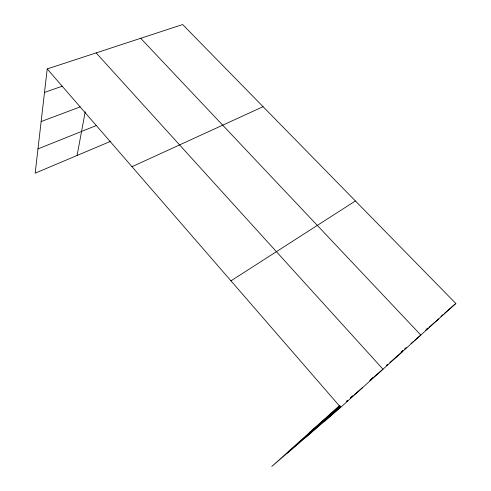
<?xml version="1.0" encoding="UTF-8"?>
<svg xmlns="http://www.w3.org/2000/svg" width="491" height="491" viewBox="0 0 491 491"><rect width="100%" height="100%" fill="white"/><g stroke="black" fill="none" stroke-linecap="round" stroke-linejoin="round"><path stroke-width="0.74" d="M339.269 405.818L271.793 466.45L340.693 407.383L455.826 303.487L182.64 24.55L47.216 68.93L35.174 173.17L110.898 141.205M77.093 155.475L85.207 111.745M305.341 437.69L339.999 406.487M324.778 421.026L340.466 406.886M347.745 400.318L346.628 401.331L347.763 400.374M350.543 397.796L352.784 395.777M370.705 379.623L372.951 377.597M386.442 365.439L387.571 364.42M401.165 352.164L402.865 350.635L401.11 352.127M405.093 348.622L406.198 347.628M426.213 329.584L427.9 328.068M287.431 453.046L340.11 405.658M440.881 316.462L443.177 314.461M444.33 313.467L455.826 303.487M425.709 330.197L427.986 328.227M429.122 327.239L438.788 318.855M404.59 349.119L405.75 348.113M410.967 343.602L413.287 341.595M414.447 340.588L420.824 335.071L140.696 38.292M386.448 365.476L387.589 364.488M389.872 362.518L402.43 351.673M309.735 432.356L339.833 406.413M369.686 380.678L382.998 369.201L96.132 52.899M350.586 397.949L352.851 396.004M353.98 395.028L362.456 387.743M230.966 280.84L355.41 200.954M131.999 166.707L263.084 106.688M37.979 148.902L96.371 125.524M41.14 121.553L80.107 106.915M44.503 92.4L62.32 86.177M47.216 68.93L340.693 407.383"/></g></svg>
